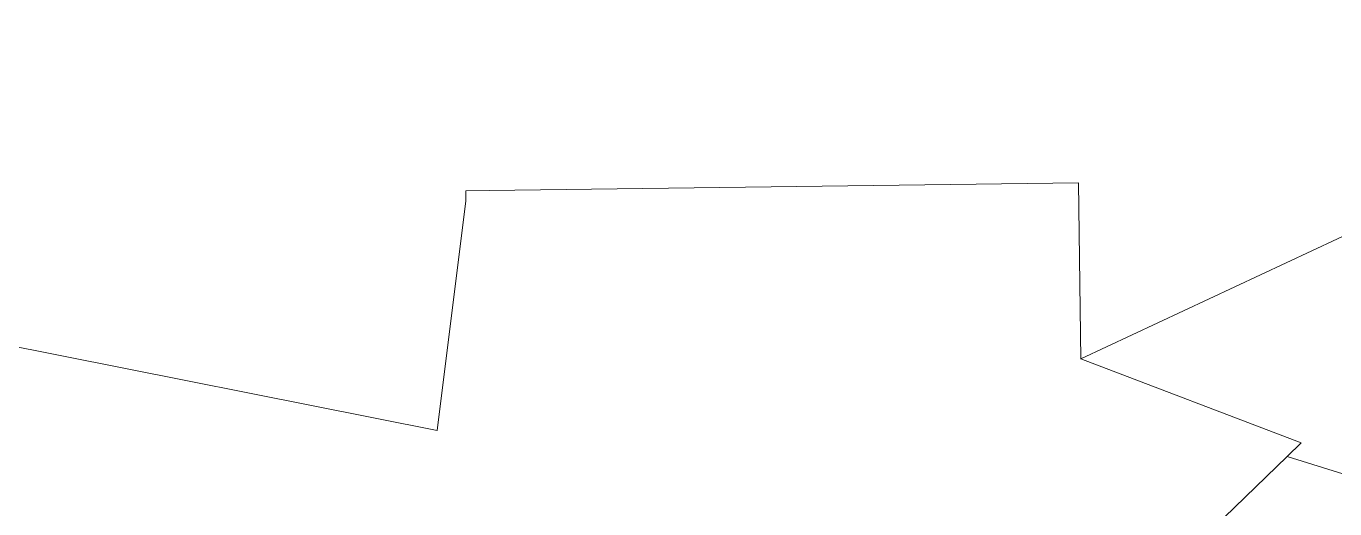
# Model space of a CAD drawing. Header units: feet. Extents: x 865220 to 2774701, y -2240498 to 961524.
# Drawn here: x 2771185 to 2772266, y 960786 to 961185 of the extents above; entities that cross this region are included whole.
import ezdxf

# ---------------------------------------------------------------- set-up
doc = ezdxf.new("R2010")
doc.units = ezdxf.units.FT
doc.header["$LTSCALE"] = 0.015
doc.header["$MEASUREMENT"] = 0
doc.layers.add('Parcels', color=7, linetype='Continuous', lineweight=0)

msp = doc.modelspace()

# ---------------------------------------------------------------- linework, layer by layer
at = {"layer": 'Parcels', "lineweight": 5, "ltscale": 100}
for p, q in [((2772643.9, 961185), (2772056.6, 960909.7)), ((2771567.3, 961049.1), (2771548.2, 961048.8)), ((2771548.2, 961048.8), (2771548.2, 961040.6)), ((2772054.6, 961055.4), (2771567.3, 961049.1)), ((2772056.5, 960909.6), (2772054.6, 961055.4)), ((2771548.2, 961040.6), (2771524.4, 960850.5)), ((2771524.4, 960850.5), (2770944.8, 960965.8)), ((2772056.6, 960909.7), (2772056.5, 960909.6)), ((2772056.6, 960909.7), (2772056.6, 960909.7)), ((2772056.6, 960909.7), (2772238.7, 960840.3)), ((2772227.1, 960829.1), (2772238.7, 960840.3)), ((2772175, 960778.5), (2772227.1, 960829.1)), ((2772554.7, 960726.3), (2772227.1, 960829.1))]:
    msp.add_line(p, q, dxfattribs=at)

doc.saveas('drawing.dxf')
